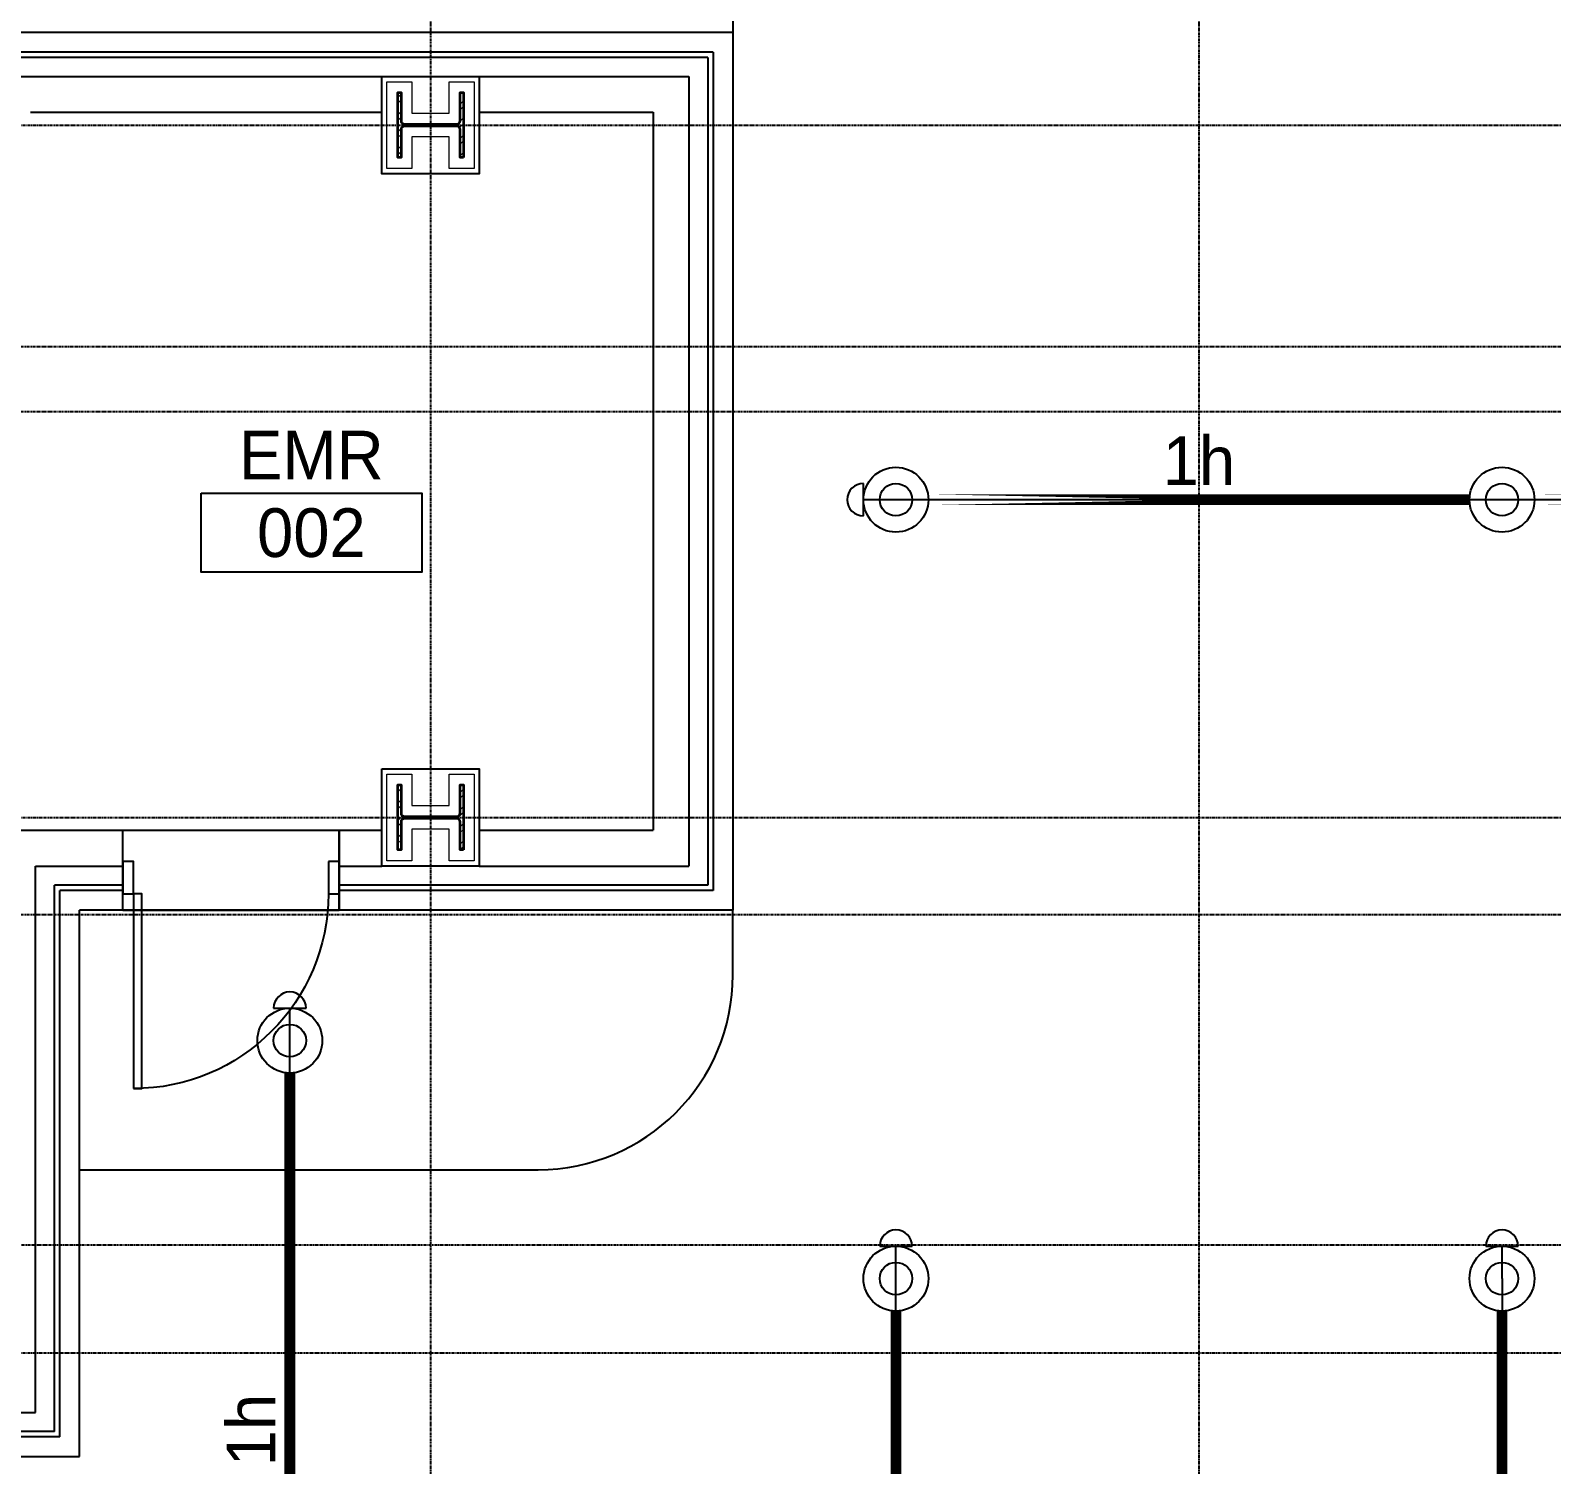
# Model space of a CAD drawing. Header units: inches. Extents: x -24247 to 247, y -491 to 2341.
# Drawn here: x -1675.9 to -1394.8, y 357.4 to 622.5 of the extents above; entities that cross this region are included whole.
import ezdxf
from ezdxf.enums import TextEntityAlignment as Align

# ---------------------------------------------------------------- set-up
doc = ezdxf.new("R2010")
doc.units = ezdxf.units.IN
doc.header["$LTSCALE"] = 0.3
doc.header["$MEASUREMENT"] = 0
doc.linetypes.add('CENTER2', pattern=[1.125, 0.75, -0.125, 0.125, -0.125])
for name, color, linetype, lineweight in [('A-Detl-Hatch', 1, 'Continuous', 18), ('A-Detl-Wide', 2, 'Continuous', 35), ('S-Detl-Hatch', 1, 'Continuous', 18)]:
    doc.layers.add(name, color=color, linetype=linetype, lineweight=lineweight)
for name, color, linetype in [('A-Door', 7, 'Continuous'), ('A-Door-Head', 8, 'Continuous'), ('A-Grid(SmallScale)', 11, 'CENTER2'), ('A-Site-Parking', 251, 'Continuous'), ('A-Tag-Rm(Scale)', 7, 'Continuous'), ('A-Wall-Hatch', 15, 'Continuous'), ('HEADUP', 7, 'Continuous'), ('PIPEBL', 4, 'Continuous'), ('PIPESPC', 7, 'Continuous'), ('S-Site-Curb', 4, 'Continuous'), ('S-Structural Concrete', 4, 'Continuous'), ('S-Wall-CMU', 7, 'Continuous'), ('spk-cap', 7, 'Continuous'), ('TIDYPIPE', 7, 'Continuous')]:
    doc.layers.add(name, color=color, linetype=linetype)
doc.styles.add('PIPE', font='PIPE.SHX')

# ---------------------------------------------------------------- blocks, each defined once
blk = doc.blocks.new('Rm Tag')
blk.add_lwpolyline([(-0.2124, 0.0759), (0.2124, 0.0759), (0.2124, -0.0759), (-0.2124, -0.0759)], close=True)
for p in [(0, 0.2858), (0, 0.1493), (0, 0)]:
    blk.add_attdef('XXX', text='', height=0.0938).set_placement(p, align=Align.MIDDLE_CENTER)
blk = doc.blocks.new('*U20')
at = {"layer": 'A-Detl-Hatch'}
h = blk.add_hatch(dxfattribs=at)
h.set_pattern_fill('ANSI32', color=256, scale=6, style=0)
h.set_pattern_definition([(45, (0, -6.06), (-1.591, 1.591), []), (45, (1.0607, -6.06), (-1.591, 1.591), [])])
edge = h.paths.add_edge_path()
edge.add_line((6, -12.12), (6, -11.515))
edge.add_line((6, -11.515), (0.795, -11.515))
edge.add_arc((0.795, -10.915), 0.6, 180, 270, ccw=False)
edge.add_line((0.195, -10.915), (0.195, -1.205))
edge.add_arc((0.795, -1.205), 0.6, 90, 180, ccw=False)
edge.add_line((0.795, -0.605), (6, -0.605))
edge.add_line((6, -0.605), (6, 0))
edge.add_line((6, 0), (-6, 0))
edge.add_line((-6, 0), (-6, -0.605))
edge.add_line((-6, -0.605), (-0.795, -0.605))
edge.add_arc((-0.795, -1.205), 0.6, 0, 90, ccw=False)
edge.add_line((-0.195, -1.205), (-0.195, -10.915))
edge.add_arc((-0.795, -10.915), 0.6, 270, 360, ccw=False)
edge.add_line((-0.795, -11.515), (-6, -11.515))
edge.add_line((-6, -11.515), (-6, -12.12))
edge.add_line((-6, -12.12), (6, -12.12))
at = {"color": 0, "linetype": 'ByBlock'}
blk.add_lwpolyline([(6, -12.12), (6, -11.515), (0.795, -11.515, -0.4142136), (0.195, -10.915), (0.195, -1.205, -0.4142136), (0.795, -0.605), (6, -0.605), (6, 0), (-6, 0), (-6, -0.605), (-0.795, -0.605, -0.4142136), (-0.195, -1.205), (-0.195, -10.915, -0.4142136), (-0.795, -11.515), (-6, -11.515), (-6, -12.12)], format="xyb", close=True, dxfattribs=at)
blk = doc.blocks.new('W12X65')
at = {"layer": 'S-Detl-Hatch'}
blk.add_lwpolyline([(13860.59, -7310.28), (13860.59, -7305.67), (13854.79, -7305.67), (13854.79, -7298.76), (13860.59, -7298.76), (13860.59, -7294.16), (13844.59, -7294.16), (13844.59, -7298.76), (13850.4, -7298.76), (13850.4, -7305.67), (13844.59, -7305.67), (13844.59, -7310.28)], close=True, dxfattribs=at)
at = {"layer": 'A-Detl-Wide'}
blk.add_blockref('*U20', (13852.59, -7296.16), dxfattribs=at)
blk = doc.blocks.new('Door 36in')
blk.add_lwpolyline([(0, 36), (1.5, 36), (1.5, 0), (0, 0)], close=True)
blk.add_arc((0, 0), 36, 0, 90)
blk = doc.blocks.new('SPRIG1')
for radius in [6, 3]:
    blk.add_circle((0, 0), radius)
blk = doc.blocks.new('CAP')
blk.add_line((0, 3), (0, -3))
blk.add_arc((0, 0), 3, 270, 90)
blk = doc.blocks.new('PIPESPC')
at = {"layer": 'PIPESPC', "style": 'PIPE', "width": 0.9}
blk.add_attdef('SIZE', text='', height=9, dxfattribs=at).set_placement((0, 4.02), align=Align.CENTER)
at = {"layer": 'PIPESPC', "style": 'PIPE', "flags": 1}
blk.add_attdef('SCHED', (25.3, 3.89), '', height=9, dxfattribs=at)

msp = doc.modelspace()

# ---------------------------------------------------------------- linework, layer by layer
for p, q in [((-1611.08, 607.38), (-1611, 607.38)), ((-1593, 474.62), (-1586.7, 474.62))]:
    msp.add_line(p, q)
at = {"layer": 'A-Door'}
for points in [[(-1658.88, 468.87), (-1658.88, 462.87), (-1656.88, 462.87), (-1656.88, 468.87)], [(-1620.88, 468.87), (-1620.88, 462.87), (-1618.88, 462.87), (-1618.88, 468.87)]]:
    msp.add_lwpolyline(points, close=True, dxfattribs=at)
at = {"layer": 'A-Door-Head'}
msp.add_lwpolyline([(-1658.88, 474.62), (-1618.88, 474.62), (-1618.88, 459.87), (-1658.88, 459.87)], close=True, dxfattribs=at)
at = {"layer": 'A-Grid(SmallScale)'}
for p, q in [((-1602, 1771.74), (-1602, -107.53)), ((-1460, 1771.74), (-1460, -107.53)), ((-3580, 605), (228, 605)), ((228, 564), (-3558.75, 564)), ((228, 552), (-3580, 552)), ((-3580, 477), (228, 477)), ((228, 459), (-3560.16, 459)), ((-3554.2, 398), (228, 398)), ((-3580, 378), (228, 378))]:
    msp.add_line(p, q, dxfattribs=at)
at = {"layer": 'A-Site-Parking'}
for p, q in [((-1658.88, 459.87), (-1618.88, 459.87)), ((-1546.13, 447.87), (-1546.13, 459.87)), ((-1666.88, 411.87), (-1582.13, 411.87))]:
    msp.add_line(p, q, dxfattribs=at)
msp.add_arc((-1582.13, 447.87), 36, 270, 0, dxfattribs=at)
at = {"layer": 'A-Wall-Hatch'}
for p, q in [((-1549.75, 618.5), (-1818.5, 618.5)), ((-1549.75, 618.5), (-1549.75, 463.5)), ((-1550.75, 617.5), (-1817.5, 617.5)), ((-1550.75, 617.5), (-1550.75, 464.5)), ((-1814, 614), (-1611, 614)), ((-1593, 614), (-1554.25, 614)), ((-1554.25, 614), (-1554.25, 468)), ((-1675, 468), (-1658.88, 468)), ((-1675, 367), (-1675, 468)), ((-1618.88, 468), (-1611, 468)), ((-1593, 468), (-1554.25, 468)), ((-1671.5, 363.5), (-1671.5, 464.5)), ((-1658.88, 464.5), (-1671.5, 464.5)), ((-1550.75, 464.5), (-1618.88, 464.5)), ((-1670.5, 362.5), (-1670.5, 463.5)), ((-1658.88, 463.5), (-1670.5, 463.5)), ((-1549.75, 463.5), (-1618.88, 463.5)), ((-1814, 367), (-1675, 367)), ((-1671.5, 363.5), (-1817.5, 363.5)), ((-1670.5, 362.5), (-1818.5, 362.5))]:
    msp.add_line(p, q, dxfattribs=at)
at = {"layer": 'PIPEBL', "color": 1}
for p, q in [((-1516, 535.74), (-1522, 535.74)), ((-1404, 535.74), (-1516, 535.74)), ((-1292, 535.74), (-1404, 535.74)), ((-1628, 435.74), (-1628, 441.74)), ((-1628, 291.74), (-1628, 435.74)), ((-1516, 391.74), (-1516, 397.74)), ((-1404, 391.74), (-1404, 397.74)), ((-1516, 247.74), (-1516, 391.74)), ((-1404, 391.74), (-1404, 247.74))]:
    msp.add_line(p, q, dxfattribs=at)
at = {"layer": 'S-Site-Curb'}
msp.add_line((-1546.13, 625.69), (-1546.13, 622.13), dxfattribs=at)
at = {"layer": 'S-Structural Concrete'}
for points in [[(-1611, 614), (-1593, 614), (-1593, 596), (-1611, 596)], [(-1611, 486), (-1593, 486), (-1593, 468), (-1611, 468)]]:
    msp.add_lwpolyline(points, close=True, dxfattribs=at)
at = {"layer": 'S-Wall-CMU'}
for p, q in [((-1546.13, 622.13), (-1822.13, 622.13)), ((-1546.13, 622.13), (-1546.13, 459.87)), ((-1675.94, 607.38), (-1611, 607.38)), ((-1593, 607.38), (-1560.88, 607.38)), ((-1560.88, 607.38), (-1560.88, 474.62)), ((-1681.63, 474.62), (-1658.88, 474.62)), ((-1658.88, 459.87), (-1658.88, 474.62)), ((-1618.88, 474.62), (-1611, 474.62)), ((-1618.88, 459.87), (-1618.88, 474.62)), ((-1593, 474.62), (-1560.88, 474.62)), ((-1666.88, 358.88), (-1666.88, 459.87)), ((-1658.88, 459.87), (-1666.88, 459.87)), ((-1546.13, 459.87), (-1618.88, 459.87)), ((-1822.13, 358.88), (-1666.88, 358.88))]:
    msp.add_line(p, q, dxfattribs=at)
at = {"layer": 'TIDYPIPE', "color": 7, "const_width": 2}
for points in [[(-1510, 535.74), (-1410, 535.74)], [(-1398, 535.74), (-1298, 535.74)], [(-1628, 297.74), (-1628, 429.74)], [(-1516, 253.74), (-1516, 385.74)], [(-1404, 253.74), (-1404, 385.74)]]:
    msp.add_lwpolyline(points, close=True, dxfattribs=at)

# ---------------------------------------------------------------- block references
at = {"xscale": -1, "rotation": 90}
for p in [(-8904.22, 14457.59), (-8904.22, 14329.59)]:
    msp.add_blockref('W12X65', p, dxfattribs=at)
at = {"layer": 'A-Door', "xscale": -1, "rotation": 180}
msp.add_blockref('Door 36in', (-1656.88, 462.87), dxfattribs=at)
at = {"layer": 'A-Tag-Rm(Scale)'}
ref = msp.add_blockref('Rm Tag', (-1624.02, 529.65), dxfattribs=dict(at, xscale=96, yscale=96, zscale=96))
ref.add_attrib('XXX', 'EMR', dxfattribs={"layer": '0', "height": 9}).set_placement((-1624.02, 543.98), align=Align.MIDDLE_CENTER)
ref.add_attrib('XXX', '002', dxfattribs={"layer": '0', "height": 9}).set_placement((-1624.02, 529.65), align=Align.MIDDLE_CENTER)
at = {"layer": 'HEADUP'}
for p in [(-1516, 535.74), (-1404, 535.74), (-1628, 435.74), (-1516, 391.74), (-1404, 391.74)]:
    msp.add_blockref('SPRIG1', p, dxfattribs=at)
at = {"layer": 'PIPESPC'}
ref = msp.add_blockref('PIPESPC', (-1460, 535.74), dxfattribs=at)
ref.add_attrib('SIZE', '1h', dxfattribs={"color": 0, "height": 9, "style": 'PIPE'}).set_placement((-1460, 535.74), align=Align.BOTTOM_CENTER)
ref = msp.add_blockref('PIPESPC', (-1628, 363.74), dxfattribs=dict(at, rotation=90))
ref.add_attrib('SIZE', '1h', dxfattribs={"color": 0, "height": 9, "rotation": 90, "style": 'PIPE'}).set_placement((-1628, 363.74), align=Align.BOTTOM_CENTER)
at = {"layer": 'spk-cap'}
for p, rotation in [((-1522, 535.74), 180.0000000000555), ((-1628, 441.74), 90.00000000002773), ((-1516, 397.74), 90.00000000002773), ((-1404, 397.74), 90.00000000002773)]:
    msp.add_blockref('CAP', p, dxfattribs=dict(at, rotation=rotation))

doc.saveas('drawing.dxf')
